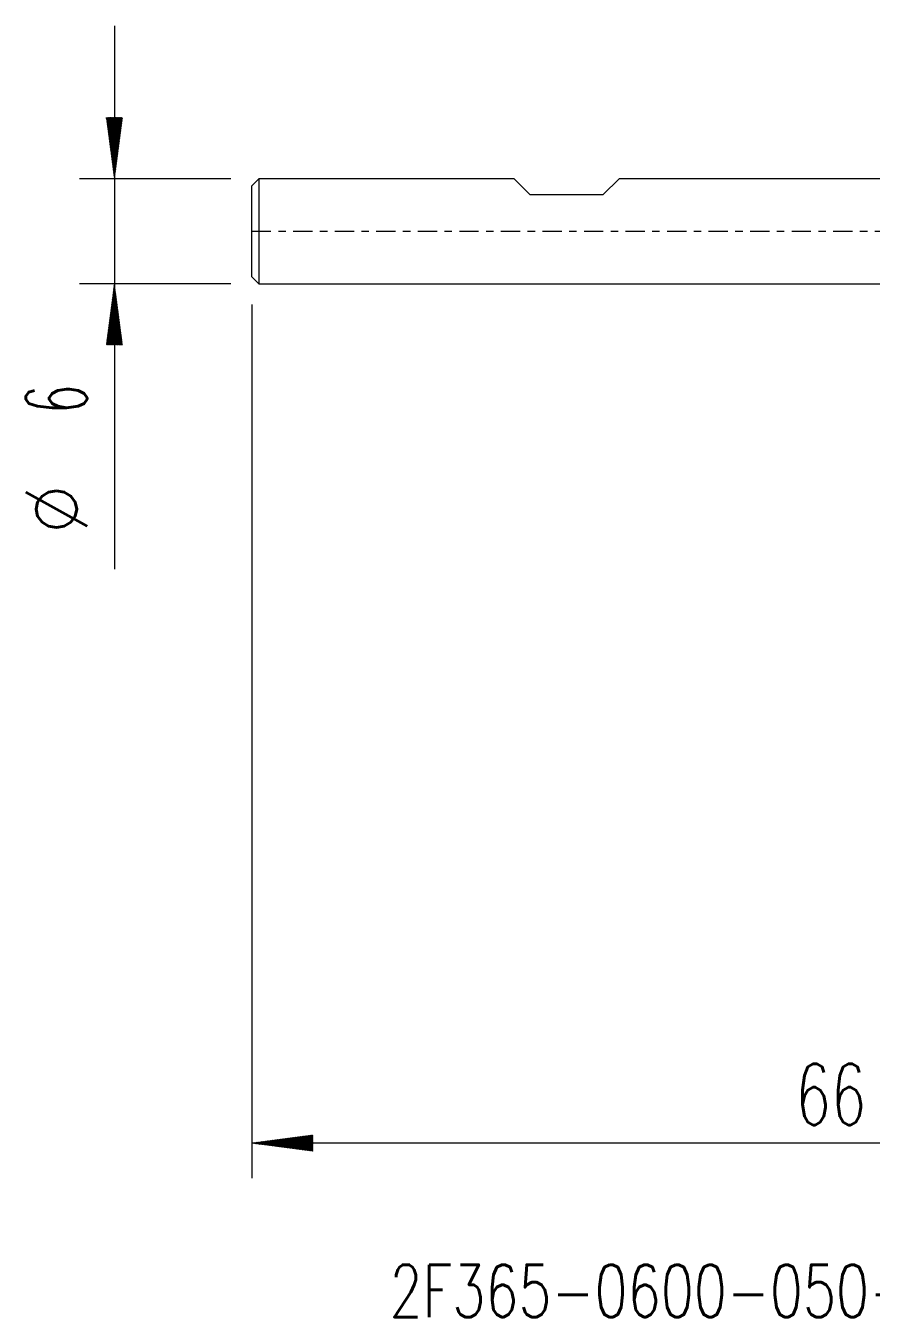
# Model space of a CAD drawing. Header units: millimetres. Extents: x -48.9 to 48.1, y -62.1 to 27.2.
# Drawn here: x -48.9 to -0.6, y -62.1 to 11.8 of the extents above; entities that cross this region are included whole.
import ezdxf

# ---------------------------------------------------------------- set-up
doc = ezdxf.new("R2010")
doc.units = ezdxf.units.MM
doc.linetypes.add('CENTER', pattern=[47.5, 22, -8.5, 8.5, -8.5])
for name, color, linetype in [('SK1', 4, 'Continuous'), ('SK2', 7, 'Continuous'), ('SK4', 2, 'CENTER'), ('SK6', 5, 'Continuous')]:
    doc.layers.add(name, color=color, linetype=linetype)
doc.styles.add('iso_b_vert', font='simplex.shx')

msp = doc.modelspace()

# ---------------------------------------------------------------- hatches: boundary and pattern name
at = {"layer": 'SK2', "lineweight": 13}
h = msp.add_hatch(dxfattribs=at)
h.set_pattern_fill('ANSI31', color=256, scale=0.0062, style=0)
h.paths.add_polyline_path([(-43.85, 3), (-44.311, 6.5), (-43.389, 6.5)])
h = msp.add_hatch(dxfattribs=at)
h.set_pattern_fill('ANSI31', color=256, scale=0.0062, style=0)
h.paths.add_polyline_path([(-43.85, -3), (-43.389, -6.5), (-44.311, -6.5)])
h = msp.add_hatch(dxfattribs=at)
h.set_pattern_fill('ANSI31', color=256, scale=0.0062, style=0)
h.paths.add_polyline_path([(-36, -52.135), (-32.5, -51.674), (-32.5, -52.596)])

# ---------------------------------------------------------------- linework, layer by layer
at = {"layer": 'SK1', "lineweight": 18}
for p, q in [((-35.6, 3), (-36, 2.6)), ((-35.6, 3), (-35.6, -3)), ((-21, 3), (-35.6, 3)), ((-20.1, 2.1), (-21, 3)), ((-15, 3), (-15.9, 2.1)), ((0, 3), (-15, 3)), ((-36, -2.6), (-36, 2.6)), ((-20.1, 2.1), (-15.9, 2.1)), ((-36, -2.6), (-35.6, -3)), ((-35.6, -3), (0, -3))]:
    msp.add_line(p, q, dxfattribs=at)
at = {"layer": 'SK2', "lineweight": 18}
for p, q in [((-43.85, 11.75), (-43.85, -19.315)), ((-37.188, 3), (-45.85, 3)), ((-37.188, -3), (-45.85, -3)), ((-36, -4.188), (-36, -54.135)), ((30, -52.135), (-36, -52.135))]:
    msp.add_line(p, q, dxfattribs=at)
at = {"layer": 'SK4', "lineweight": 18, "ltscale": 0.05}
msp.add_line((-36, 0), (30, 0), dxfattribs=at)

# ---------------------------------------------------------------- texts
at = {"layer": 'SK2', "lineweight": 18, "char_height": 3.5, "attachment_point": 7, "rotation": 90, "line_spacing_factor": 1.084337, "style": 'iso_b_vert'}
for s, insert in [('\\W0.5404;6', (-45.415, -10.408)), ('%%c', (-45.415, -17.381))]:
    msp.add_mtext(s, dxfattribs=dict(at, insert=insert))
at = {"layer": 'SK2', "lineweight": 18, "insert": (-4.905, -51.103), "char_height": 3.5, "attachment_point": 7, "line_spacing_factor": 1.084337, "style": 'iso_b_vert'}
msp.add_mtext('\\W0.6740;66', dxfattribs=at)
at = {"layer": 'SK6', "lineweight": 18, "insert": (-28.124, -62.089), "char_height": 3, "attachment_point": 7, "line_spacing_factor": 1.084337, "style": 'iso_b_vert'}
msp.add_mtext('\\W0.7355;2F365-0600-050-TD   1745', dxfattribs=at)

doc.saveas('drawing.dxf')
